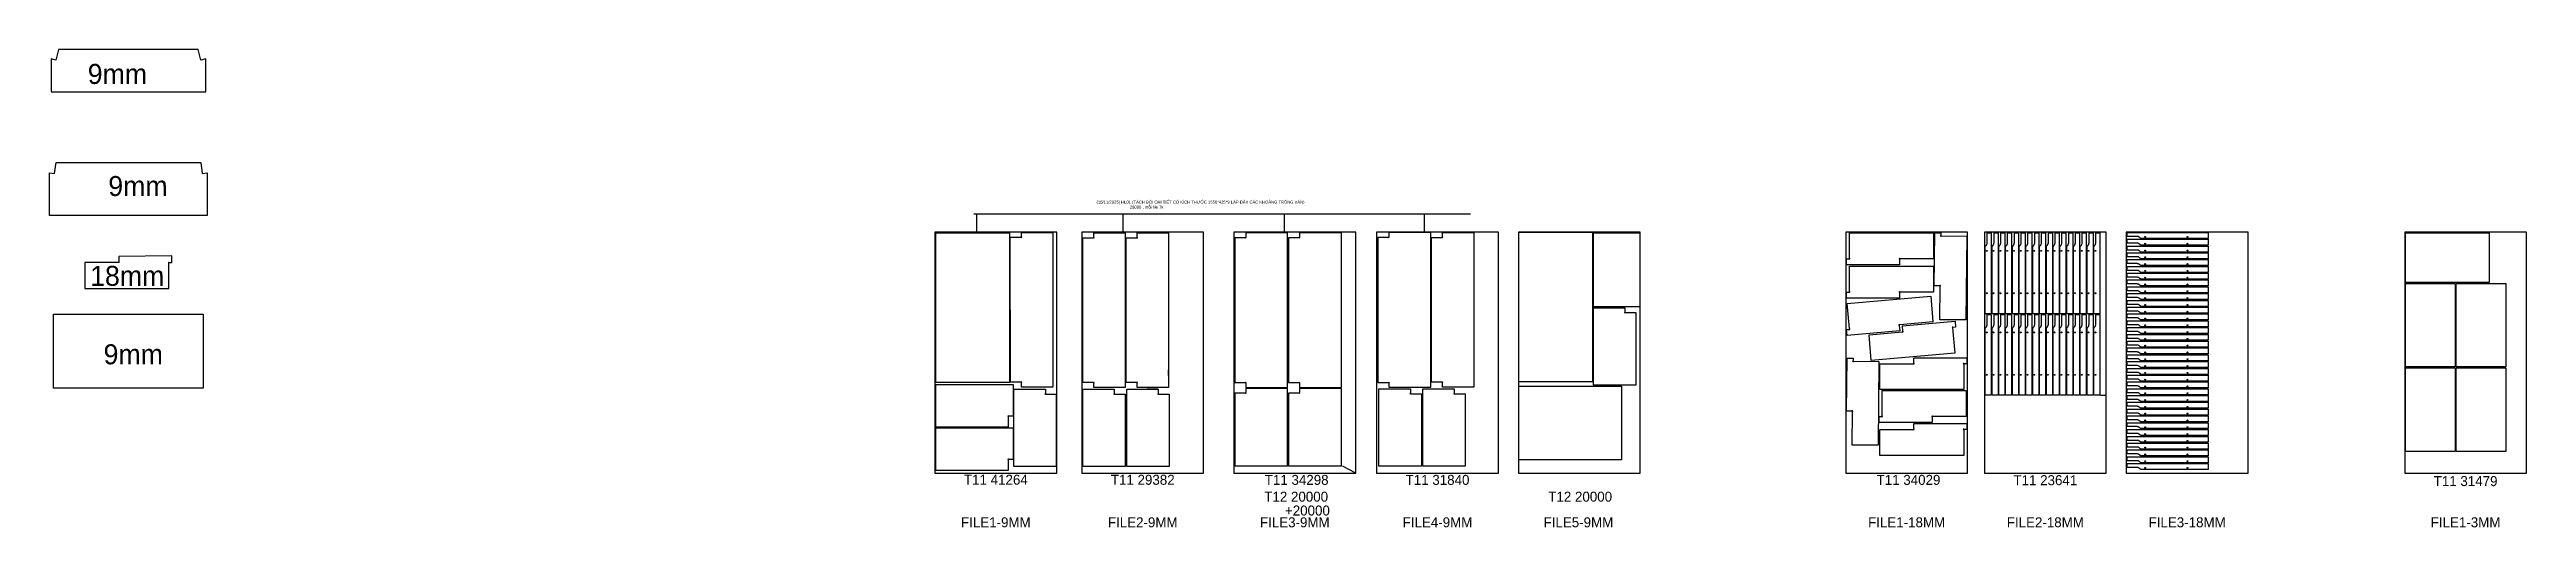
# Model space of a CAD drawing. Header units: millimetres. Extents: x -289 to 24532, y -4598 to 191.
import ezdxf

# ---------------------------------------------------------------- set-up
doc = ezdxf.new("R2010")
doc.units = ezdxf.units.MM
doc.layers.add('APS_GEOMETRY', color=7, linetype='Continuous')
doc.dimstyles.new('ISO-25', dxfattribs={"dimtxt": 30, "dimasz": 2.5, "dimexe": 1.25, "dimexo": 0.625, "dimtad": 1, "dimtxsty": 'Standard', "dimcen": 2.5, "dimadec": 0, "dimazin": 0, "dimtfac": 1, "dimtmove": 0, "dimatfit": 3, "dimfxl": 1, "dimarcsym": 0})

msp = doc.modelspace()

# ---------------------------------------------------------------- linework, layer by layer
at = {"color": 30, "true_color": 0xf8991e}
for p, q in [((8974, -1455), (13949, -1455)), ((9005, -1638), (9005, -1455)), ((12087, -1638), (12087, -1455)), ((13488, -1638), (13488, -1455)), ((10710, -1645), (10820, -1645)), ((10499, -3077), (10499, -3017)), ((10710, -3196), (10820, -3196)), ((10924, -3077), (10924, -3017)), ((20265, -3274), (20313, -3274)), ((12664, -3982), (12798, -4051))]:
    msp.add_line(p, q, dxfattribs=at)
for points in [[(1228, 84), (1201, 191), (-199, 191), (-225, 84), (-274, 96), (-274, -234), (1276, -234), (1276, 96)], [(1242, -1051), (1291, -1044), (1291, -1472), (-289, -1472), (-289, -1044), (-240, -1051), (-224, -942), (1226, -942)], [(9332, -1646), (9332, -3146), (8592, -3146), (8592, -1646)]]:
    msp.add_lwpolyline(points, close=True)
at = {"color": 1}
for points in [[(9765, -3191), (9450, -3191), (9450, -3148), (9453, -3144), (9450, -3138), (9445, -3141), (9340, -3141), (9339, -1691), (9445, -1691), (9450, -1694), (9453, -1688), (9450, -1684), (9450, -1641), (9765, -1641)], [(10491, -3196), (10176, -3196), (10176, -3152), (10180, -3148), (10176, -3142), (10171, -3146), (10066, -3146), (10066, -1695), (10171, -1695), (10176, -1699), (10180, -1693), (10176, -1689), (10176, -1645), (10491, -1646)], [(10924, -3196), (10609, -3196), (10609, -3152), (10613, -3148), (10609, -3142), (10604, -3146), (10499, -3146), (10499, -1695), (10604, -1695), (10609, -1699), (10613, -1693), (10609, -1689), (10609, -1645), (10924, -1646)], [(13985, -3192), (13670, -3192), (13670, -3149), (13674, -3145), (13670, -3139), (13666, -3142), (13560, -3142), (13560, -1692), (13666, -1692), (13670, -1696), (13674, -1689), (13670, -1686), (13670, -1642), (13985, -1642)], [(19109, -2456), (19109, -1781), (19112, -1778), (19115, -1775), (19117, -1773), (19120, -1770), (19122, -1767), (19124, -1763), (19125, -1760), (19126, -1758), (19127, -1754), (19128, -1750), (19129, -1746), (19129, -1646), (19169, -1646), (19169, -2456)], [(19177, -2456), (19177, -1781), (19180, -1778), (19183, -1775), (19185, -1773), (19188, -1770), (19190, -1767), (19192, -1763), (19193, -1760), (19194, -1758), (19195, -1754), (19196, -1750), (19197, -1746), (19197, -1646), (19237, -1646), (19237, -2456)], [(19245, -2456), (19245, -1781), (19248, -1778), (19251, -1775), (19253, -1773), (19256, -1770), (19258, -1767), (19260, -1763), (19261, -1760), (19262, -1758), (19263, -1754), (19264, -1750), (19265, -1746), (19265, -1646), (19305, -1646), (19305, -2456)], [(19313, -2456), (19313, -1781), (19316, -1778), (19319, -1775), (19321, -1773), (19324, -1770), (19326, -1767), (19328, -1763), (19329, -1760), (19330, -1758), (19331, -1754), (19332, -1750), (19333, -1746), (19333, -1646), (19373, -1646), (19373, -2456)], [(19381, -2456), (19381, -1781), (19384, -1778), (19387, -1775), (19389, -1773), (19392, -1770), (19394, -1767), (19396, -1763), (19397, -1760), (19398, -1758), (19399, -1754), (19400, -1750), (19401, -1746), (19401, -1646), (19441, -1646), (19441, -2456)], [(19449, -2456), (19449, -1781), (19452, -1778), (19455, -1775), (19457, -1773), (19460, -1770), (19462, -1767), (19464, -1763), (19465, -1760), (19466, -1758), (19467, -1754), (19468, -1750), (19469, -1746), (19469, -1646), (19509, -1646), (19509, -2456)], [(19517, -2456), (19517, -1781), (19520, -1778), (19523, -1775), (19525, -1773), (19528, -1770), (19530, -1767), (19532, -1763), (19533, -1760), (19534, -1758), (19535, -1754), (19536, -1750), (19537, -1746), (19537, -1646), (19577, -1646), (19577, -2456)], [(19585, -2456), (19585, -1781), (19588, -1778), (19591, -1775), (19593, -1773), (19596, -1770), (19598, -1767), (19600, -1763), (19601, -1760), (19602, -1758), (19603, -1754), (19604, -1750), (19605, -1746), (19605, -1646), (19645, -1646), (19645, -2456)], [(19653, -2456), (19653, -1781), (19656, -1778), (19659, -1775), (19661, -1773), (19664, -1770), (19666, -1767), (19668, -1763), (19669, -1760), (19670, -1758), (19671, -1754), (19672, -1750), (19673, -1746), (19673, -1646), (19713, -1646), (19713, -2456)], [(19721, -2456), (19721, -1781), (19724, -1778), (19727, -1775), (19729, -1773), (19732, -1770), (19734, -1767), (19736, -1763), (19737, -1760), (19738, -1758), (19739, -1754), (19740, -1750), (19741, -1746), (19741, -1646), (19781, -1646), (19781, -2456)], [(19789, -2456), (19789, -1781), (19792, -1778), (19795, -1775), (19797, -1773), (19800, -1770), (19802, -1767), (19804, -1763), (19805, -1760), (19806, -1758), (19807, -1754), (19808, -1750), (19809, -1746), (19809, -1646), (19849, -1646), (19849, -2456)], [(19857, -2456), (19857, -1781), (19860, -1778), (19863, -1775), (19865, -1773), (19868, -1770), (19870, -1767), (19872, -1763), (19873, -1760), (19874, -1758), (19875, -1754), (19876, -1750), (19877, -1746), (19877, -1646), (19917, -1646), (19917, -2456)], [(19925, -2456), (19925, -1781), (19928, -1778), (19931, -1775), (19933, -1773), (19936, -1770), (19938, -1767), (19940, -1763), (19941, -1760), (19942, -1758), (19943, -1754), (19944, -1750), (19945, -1746), (19945, -1646), (19985, -1646), (19985, -2456)], [(19993, -2456), (19993, -1781), (19996, -1778), (19999, -1775), (20001, -1773), (20004, -1770), (20006, -1767), (20008, -1763), (20009, -1760), (20010, -1758), (20011, -1754), (20012, -1750), (20013, -1746), (20013, -1646), (20053, -1646), (20053, -2456)], [(20061, -2456), (20061, -1781), (20064, -1778), (20067, -1775), (20069, -1773), (20072, -1770), (20074, -1767), (20076, -1763), (20077, -1760), (20078, -1758), (20079, -1754), (20080, -1750), (20081, -1746), (20081, -1646), (20121, -1646), (20121, -2456)], [(20129, -2456), (20129, -1781), (20132, -1778), (20135, -1775), (20137, -1773), (20140, -1770), (20142, -1767), (20144, -1763), (20145, -1760), (20146, -1758), (20147, -1754), (20148, -1750), (20149, -1746), (20149, -1646), (20189, -1646), (20189, -2456)], [(20197, -2456), (20197, -1781), (20200, -1778), (20203, -1775), (20205, -1773), (20208, -1770), (20210, -1767), (20212, -1763), (20213, -1760), (20214, -1758), (20215, -1754), (20216, -1750), (20217, -1746), (20217, -1646), (20257, -1646), (20257, -2456)], [(21341, -1702), (20666, -1702), (20664, -1698), (20661, -1695), (20659, -1693), (20656, -1691), (20652, -1688), (20649, -1687), (20646, -1685), (20643, -1684), (20640, -1683), (20636, -1682), (20631, -1682), (20531, -1682), (20531, -1642), (21341, -1642)], [(21341, -1770), (20666, -1770), (20664, -1766), (20661, -1763), (20659, -1761), (20656, -1759), (20652, -1756), (20649, -1755), (20646, -1753), (20643, -1752), (20640, -1751), (20636, -1750), (20631, -1750), (20531, -1750), (20531, -1710), (21341, -1710)], [(21341, -1838), (20666, -1838), (20664, -1835), (20661, -1832), (20659, -1829), (20656, -1827), (20652, -1825), (20649, -1823), (20646, -1821), (20643, -1820), (20640, -1819), (20636, -1818), (20631, -1818), (20531, -1818), (20531, -1778), (21341, -1778)], [(21341, -1906), (20666, -1906), (20664, -1903), (20661, -1900), (20659, -1897), (20656, -1895), (20652, -1893), (20649, -1891), (20646, -1889), (20643, -1888), (20640, -1887), (20636, -1886), (20631, -1886), (20531, -1886), (20531, -1846), (21341, -1846)], [(21341, -1974), (20666, -1974), (20664, -1971), (20661, -1968), (20659, -1965), (20656, -1963), (20652, -1961), (20649, -1959), (20646, -1958), (20643, -1957), (20640, -1955), (20636, -1955), (20631, -1954), (20531, -1954), (20531, -1914), (21341, -1914)], [(21341, -2042), (20666, -2042), (20664, -2039), (20661, -2036), (20659, -2033), (20656, -2031), (20652, -2029), (20649, -2027), (20646, -2026), (20643, -2025), (20640, -2023), (20636, -2023), (20631, -2022), (20531, -2022), (20531, -1982), (21341, -1982)], [(21341, -2110), (20666, -2110), (20664, -2107), (20661, -2104), (20659, -2102), (20656, -2099), (20652, -2097), (20649, -2095), (20646, -2094), (20643, -2093), (20640, -2092), (20636, -2091), (20631, -2090), (20531, -2090), (20531, -2050), (21341, -2050)], [(21341, -2178), (20666, -2178), (20664, -2175), (20661, -2172), (20659, -2170), (20656, -2167), (20652, -2165), (20649, -2163), (20646, -2162), (20643, -2161), (20640, -2160), (20636, -2159), (20631, -2158), (20531, -2158), (20531, -2118), (21341, -2118)], [(21341, -2246), (20666, -2246), (20664, -2243), (20661, -2240), (20659, -2238), (20656, -2236), (20652, -2233), (20649, -2231), (20646, -2230), (20643, -2229), (20640, -2228), (20636, -2227), (20631, -2226), (20531, -2226), (20531, -2186), (21341, -2186)], [(15182, -3171), (15182, -2396), (15497, -2396), (15497, -2439), (15493, -2443), (15497, -2449), (15502, -2445), (15607, -2445), (15607, -3171)], [(19109, -3274), (19109, -2599), (19112, -2596), (19115, -2593), (19117, -2591), (19120, -2588), (19122, -2585), (19124, -2581), (19125, -2578), (19126, -2576), (19127, -2572), (19128, -2568), (19129, -2564), (19129, -2464), (19169, -2464), (19169, -3274)], [(19177, -3274), (19177, -2599), (19180, -2596), (19183, -2593), (19185, -2591), (19188, -2588), (19190, -2585), (19192, -2581), (19193, -2578), (19194, -2576), (19195, -2572), (19196, -2568), (19197, -2564), (19197, -2464), (19237, -2464), (19237, -3274)], [(19245, -3274), (19245, -2599), (19248, -2596), (19251, -2593), (19253, -2591), (19256, -2588), (19258, -2585), (19260, -2581), (19261, -2578), (19262, -2576), (19263, -2572), (19264, -2568), (19265, -2564), (19265, -2464), (19305, -2464), (19305, -3274)], [(19313, -3274), (19313, -2599), (19316, -2596), (19319, -2593), (19321, -2591), (19324, -2588), (19326, -2585), (19328, -2581), (19329, -2578), (19330, -2576), (19331, -2572), (19332, -2568), (19333, -2564), (19333, -2464), (19373, -2464), (19373, -3274)], [(19381, -3274), (19381, -2599), (19384, -2596), (19387, -2593), (19389, -2591), (19392, -2588), (19394, -2585), (19396, -2581), (19397, -2578), (19398, -2576), (19399, -2572), (19400, -2568), (19401, -2564), (19401, -2464), (19441, -2464), (19441, -3274)], [(19449, -3274), (19449, -2599), (19452, -2596), (19455, -2593), (19457, -2591), (19460, -2588), (19462, -2585), (19464, -2581), (19465, -2578), (19466, -2576), (19467, -2572), (19468, -2568), (19469, -2564), (19469, -2464), (19509, -2464), (19509, -3274)], [(19517, -3274), (19517, -2599), (19520, -2596), (19523, -2593), (19525, -2591), (19528, -2588), (19530, -2585), (19532, -2581), (19533, -2578), (19534, -2576), (19535, -2572), (19536, -2568), (19537, -2564), (19537, -2464), (19577, -2464), (19577, -3274)], [(19585, -3274), (19585, -2599), (19588, -2596), (19591, -2593), (19593, -2591), (19596, -2588), (19598, -2585), (19600, -2581), (19601, -2578), (19602, -2576), (19603, -2572), (19604, -2568), (19605, -2564), (19605, -2464), (19645, -2464), (19645, -3274)], [(19653, -3274), (19653, -2599), (19656, -2596), (19659, -2593), (19661, -2591), (19664, -2588), (19666, -2585), (19668, -2581), (19669, -2578), (19670, -2576), (19671, -2572), (19672, -2568), (19673, -2564), (19673, -2464), (19713, -2464), (19713, -3274)], [(19721, -3274), (19721, -2599), (19724, -2596), (19727, -2593), (19729, -2591), (19732, -2588), (19734, -2585), (19736, -2581), (19737, -2578), (19738, -2576), (19739, -2572), (19740, -2568), (19741, -2564), (19741, -2464), (19781, -2464), (19781, -3274)], [(19789, -3274), (19789, -2599), (19792, -2596), (19795, -2593), (19797, -2591), (19800, -2588), (19802, -2585), (19804, -2581), (19805, -2578), (19806, -2576), (19807, -2572), (19808, -2568), (19809, -2564), (19809, -2464), (19849, -2464), (19849, -3274)], [(19857, -3274), (19857, -2599), (19860, -2596), (19863, -2593), (19865, -2591), (19868, -2588), (19870, -2585), (19872, -2581), (19873, -2578), (19874, -2576), (19875, -2572), (19876, -2568), (19877, -2564), (19877, -2464), (19917, -2464), (19917, -3274)], [(19925, -3274), (19925, -2599), (19928, -2596), (19931, -2593), (19933, -2591), (19936, -2588), (19938, -2585), (19940, -2581), (19941, -2578), (19942, -2576), (19943, -2572), (19944, -2568), (19945, -2564), (19945, -2464), (19985, -2464), (19985, -3274)], [(19993, -3274), (19993, -2599), (19996, -2596), (19999, -2593), (20001, -2591), (20004, -2588), (20006, -2585), (20008, -2581), (20009, -2578), (20010, -2576), (20011, -2572), (20012, -2568), (20013, -2564), (20013, -2464), (20053, -2464), (20053, -3274)], [(20061, -3274), (20061, -2599), (20064, -2596), (20067, -2593), (20069, -2591), (20072, -2588), (20074, -2585), (20076, -2581), (20077, -2578), (20078, -2576), (20079, -2572), (20080, -2568), (20081, -2564), (20081, -2464), (20121, -2464), (20121, -3274)], [(20129, -3274), (20129, -2599), (20132, -2596), (20135, -2593), (20137, -2591), (20140, -2588), (20142, -2585), (20144, -2581), (20145, -2578), (20146, -2576), (20147, -2572), (20148, -2568), (20149, -2564), (20149, -2464), (20189, -2464), (20189, -3274)], [(20197, -3274), (20197, -2599), (20200, -2596), (20203, -2593), (20205, -2591), (20208, -2588), (20210, -2585), (20212, -2581), (20213, -2578), (20214, -2576), (20215, -2572), (20216, -2568), (20217, -2564), (20217, -2464), (20257, -2464), (20257, -3274)], [(21341, -2315), (20666, -2315), (20664, -2311), (20661, -2308), (20659, -2306), (20656, -2304), (20652, -2301), (20649, -2300), (20646, -2298), (20643, -2297), (20640, -2296), (20636, -2295), (20631, -2295), (20531, -2295), (20531, -2255), (21341, -2255)], [(21341, -2383), (20666, -2383), (20664, -2379), (20661, -2376), (20659, -2374), (20656, -2372), (20652, -2369), (20649, -2368), (20646, -2366), (20643, -2365), (20640, -2364), (20636, -2363), (20631, -2363), (20531, -2363), (20531, -2323), (21341, -2323)], [(21341, -2451), (20666, -2451), (20664, -2447), (20661, -2444), (20659, -2442), (20656, -2440), (20652, -2437), (20649, -2436), (20646, -2434), (20643, -2433), (20640, -2432), (20636, -2431), (20631, -2431), (20531, -2431), (20531, -2391), (21341, -2391)], [(21341, -2519), (20666, -2519), (20664, -2516), (20661, -2513), (20659, -2510), (20656, -2508), (20652, -2506), (20649, -2504), (20646, -2502), (20643, -2501), (20640, -2500), (20636, -2499), (20631, -2499), (20531, -2499), (20531, -2459), (21341, -2459)], [(21341, -2587), (20666, -2587), (20664, -2584), (20661, -2581), (20659, -2578), (20656, -2576), (20652, -2574), (20649, -2572), (20646, -2570), (20643, -2569), (20640, -2568), (20636, -2567), (20631, -2567), (20531, -2567), (20531, -2527), (21341, -2527)], [(21341, -2655), (20666, -2655), (20664, -2652), (20661, -2649), (20659, -2646), (20656, -2644), (20652, -2642), (20649, -2640), (20646, -2639), (20643, -2638), (20640, -2636), (20636, -2636), (20631, -2635), (20531, -2635), (20531, -2595), (21341, -2595)], [(21341, -2723), (20666, -2723), (20664, -2720), (20661, -2717), (20659, -2714), (20656, -2712), (20652, -2710), (20649, -2708), (20646, -2707), (20643, -2706), (20640, -2704), (20636, -2704), (20631, -2703), (20531, -2703), (20531, -2663), (21341, -2663)], [(21341, -2791), (20666, -2791), (20664, -2788), (20661, -2785), (20659, -2783), (20656, -2780), (20652, -2778), (20649, -2776), (20646, -2775), (20643, -2774), (20640, -2773), (20636, -2772), (20631, -2771), (20531, -2771), (20531, -2731), (21341, -2731)], [(21341, -2859), (20666, -2859), (20664, -2856), (20661, -2853), (20659, -2851), (20656, -2848), (20652, -2846), (20649, -2844), (20646, -2843), (20643, -2842), (20640, -2841), (20636, -2840), (20631, -2839), (20531, -2839), (20531, -2799), (21341, -2799)], [(21341, -2927), (20666, -2927), (20664, -2924), (20661, -2921), (20659, -2919), (20656, -2917), (20652, -2914), (20649, -2912), (20646, -2911), (20643, -2910), (20640, -2909), (20636, -2908), (20631, -2907), (20531, -2907), (20531, -2867), (21341, -2867)], [(21341, -2996), (20666, -2996), (20664, -2992), (20661, -2989), (20659, -2987), (20656, -2985), (20652, -2982), (20649, -2981), (20646, -2979), (20643, -2978), (20640, -2977), (20636, -2976), (20631, -2976), (20531, -2976), (20531, -2936), (21341, -2936)], [(8592, -3167), (9367, -3167), (9367, -3482), (9323, -3482), (9320, -3479), (9313, -3483), (9317, -3487), (9317, -3592), (8592, -3593)], [(9375, -3987), (9375, -3212), (9690, -3212), (9690, -3255), (9686, -3259), (9690, -3265), (9694, -3261), (9800, -3261), (9800, -3987)], [(10064, -3987), (10064, -3212), (10379, -3212), (10379, -3255), (10375, -3259), (10379, -3265), (10384, -3261), (10489, -3261), (10489, -3987)], [(10505, -3987), (10505, -3212), (10820, -3212), (10820, -3255), (10816, -3259), (10820, -3265), (10825, -3261), (10930, -3261), (10930, -3987)], [(13033, -3985), (13033, -3210), (13348, -3210), (13348, -3253), (13344, -3257), (13348, -3263), (13352, -3260), (13458, -3260), (13458, -3985)], [(13472, -3985), (13472, -3210), (13787, -3210), (13787, -3253), (13783, -3257), (13787, -3263), (13792, -3260), (13897, -3260), (13897, -3985)], [(21341, -3064), (20666, -3064), (20664, -3060), (20661, -3057), (20659, -3055), (20656, -3053), (20652, -3050), (20649, -3049), (20646, -3047), (20643, -3046), (20640, -3045), (20636, -3044), (20631, -3044), (20531, -3044), (20531, -3004), (21341, -3004)], [(21341, -3132), (20666, -3132), (20664, -3128), (20661, -3125), (20659, -3123), (20656, -3121), (20652, -3118), (20649, -3117), (20646, -3115), (20643, -3114), (20640, -3113), (20636, -3112), (20631, -3112), (20531, -3112), (20531, -3072), (21341, -3072)], [(21341, -3200), (20666, -3200), (20664, -3197), (20661, -3194), (20659, -3191), (20656, -3189), (20652, -3187), (20649, -3185), (20646, -3183), (20643, -3182), (20640, -3181), (20636, -3180), (20631, -3180), (20531, -3180), (20531, -3140), (21341, -3140)], [(21341, -3268), (20666, -3268), (20664, -3265), (20661, -3262), (20659, -3259), (20656, -3257), (20652, -3255), (20649, -3253), (20646, -3251), (20643, -3250), (20640, -3249), (20636, -3248), (20631, -3248), (20531, -3248), (20531, -3208), (21341, -3208)], [(21341, -3336), (20666, -3336), (20664, -3333), (20661, -3330), (20659, -3327), (20656, -3325), (20652, -3323), (20649, -3321), (20646, -3320), (20643, -3319), (20640, -3317), (20636, -3317), (20631, -3316), (20531, -3316), (20531, -3276), (21341, -3276)], [(21341, -3404), (20666, -3404), (20664, -3401), (20661, -3398), (20659, -3395), (20656, -3393), (20652, -3391), (20649, -3389), (20646, -3388), (20643, -3387), (20640, -3385), (20636, -3385), (20631, -3384), (20531, -3384), (20531, -3344), (21341, -3344)], [(21341, -3472), (20666, -3472), (20664, -3469), (20661, -3466), (20659, -3464), (20656, -3461), (20652, -3459), (20649, -3457), (20646, -3456), (20643, -3455), (20640, -3454), (20636, -3453), (20631, -3452), (20531, -3452), (20531, -3412), (21341, -3412)], [(8592, -3601), (9367, -3601), (9367, -3916), (9323, -3916), (9320, -3912), (9313, -3916), (9317, -3920), (9317, -4026), (8592, -4026)], [(21341, -3540), (20666, -3540), (20664, -3537), (20661, -3534), (20659, -3532), (20656, -3529), (20652, -3527), (20649, -3525), (20646, -3524), (20643, -3523), (20640, -3522), (20636, -3521), (20631, -3520), (20531, -3520), (20531, -3480), (21341, -3480)], [(21341, -3608), (20666, -3608), (20664, -3605), (20661, -3602), (20659, -3600), (20656, -3598), (20652, -3595), (20649, -3593), (20646, -3592), (20643, -3591), (20640, -3590), (20636, -3589), (20631, -3588), (20531, -3588), (20531, -3548), (21341, -3548)], [(21341, -3677), (20666, -3677), (20664, -3673), (20661, -3670), (20659, -3668), (20656, -3666), (20652, -3663), (20649, -3662), (20646, -3660), (20643, -3659), (20640, -3658), (20636, -3657), (20631, -3657), (20531, -3657), (20531, -3617), (21341, -3617)], [(21341, -3745), (20666, -3745), (20664, -3741), (20661, -3738), (20659, -3736), (20656, -3734), (20652, -3731), (20649, -3730), (20646, -3728), (20643, -3727), (20640, -3726), (20636, -3725), (20631, -3725), (20531, -3725), (20531, -3685), (21341, -3685)], [(21341, -3813), (20666, -3813), (20664, -3809), (20661, -3806), (20659, -3804), (20656, -3802), (20652, -3799), (20649, -3798), (20646, -3796), (20643, -3795), (20640, -3794), (20636, -3793), (20631, -3793), (20531, -3793), (20531, -3753), (21341, -3753)], [(21341, -3881), (20666, -3881), (20664, -3878), (20661, -3875), (20659, -3872), (20656, -3870), (20652, -3868), (20649, -3866), (20646, -3864), (20643, -3863), (20640, -3862), (20636, -3861), (20631, -3861), (20531, -3861), (20531, -3821), (21341, -3821)], [(21341, -3949), (20666, -3949), (20664, -3946), (20661, -3943), (20659, -3940), (20656, -3938), (20652, -3936), (20649, -3934), (20646, -3932), (20643, -3931), (20640, -3930), (20636, -3929), (20631, -3929), (20531, -3929), (20531, -3889), (21341, -3889)], [(21341, -4017), (20666, -4017), (20664, -4014), (20661, -4011), (20659, -4008), (20656, -4006), (20652, -4004), (20649, -4002), (20646, -4001), (20643, -4000), (20640, -3998), (20636, -3998), (20631, -3997), (20531, -3997), (20531, -3957), (21341, -3957)]]:
    msp.add_lwpolyline(points, close=True, dxfattribs=at)
at = {"color": 2}
for points in [[(11698, -1646), (11698, -1688), (11702, -1692), (11697, -1698), (11694, -1695), (11588, -1695), (11588, -3146), (11694, -3146), (11697, -3143), (11702, -3149), (11698, -3153), (11698, -3196), (12118, -3196), (12118, -1646)], [(12237, -1646), (12237, -1688), (12240, -1692), (12235, -1698), (12232, -1695), (12127, -1695), (12127, -3146), (12232, -3146), (12235, -3143), (12240, -3149), (12237, -3153), (12237, -3196), (12657, -3196), (12657, -1646)], [(13132, -1643), (13132, -1685), (13136, -1690), (13130, -1696), (13128, -1693), (13022, -1693), (13022, -3144), (13128, -3144), (13130, -3141), (13136, -3147), (13132, -3151), (13132, -3193), (13552, -3193), (13552, -1643)], [(936, -1878), (406, -1883), (406, -1937), (406, -1937), (406, -1938), (407, -1938), (407, -1938), (407, -1938), (407, -1938), (407, -1939), (407, -1939), (407, -1939), (407, -1939), (408, -1940), (408, -1940), (408, -1940), (408, -1940), (408, -1941), (408, -1941), (407, -1941), (407, -1942), (407, -1942), (407, -1942), (407, -1943), (407, -1943), (406, -1943), (406, -1943), (406, -1944), (406, -1944), (405, -1944), (405, -1944), (405, -1944), (404, -1944), (404, -1944), (403, -1944), (403, -1944), (402, -1944), (402, -1944), (402, -1944), (401, -1944), (401, -1944), (401, -1943), (401, -1943), (401, -1943), (400, -1943), (400, -1943), (66, -1943), (66, -2203), (906, -2203), (906, -1948), (906, -1948), (906, -1948), (906, -1948), (906, -1948), (905, -1947), (905, -1947), (905, -1947), (905, -1947), (905, -1947), (905, -1946), (905, -1946), (905, -1946), (905, -1946), (905, -1945), (905, -1945), (905, -1945), (905, -1945), (905, -1944), (905, -1944), (905, -1944), (905, -1943), (905, -1943), (905, -1943), (905, -1942), (906, -1942), (906, -1942), (906, -1942), (906, -1942), (907, -1941), (907, -1941), (907, -1941), (908, -1941), (908, -1941), (909, -1941), (909, -1941), (910, -1941), (910, -1941), (910, -1941), (911, -1942), (911, -1942), (911, -1942), (911, -1942), (912, -1942), (912, -1943), (912, -1943), (936, -1943)], [(1251, -2461), (1251, -3201), (-249, -3201), (-249, -2461)], [(12118, -3979), (12118, -3204), (11698, -3204), (11698, -3246), (11702, -3250), (11697, -3256), (11694, -3253), (11588, -3253), (11588, -3979)], [(12657, -3979), (12657, -3204), (12237, -3204), (12237, -3246), (12240, -3250), (12235, -3256), (12232, -3253), (12127, -3253), (12127, -3979)]]:
    msp.add_lwpolyline(points, close=True, dxfattribs=at)
for points in [[(14434, -2390), (14434, -1640), (15174, -1640), (15174, -3140), (14434, -3140), (14434, -2392)], [(15652, -2386), (15182, -2386), (15182, -1646), (15652, -1646)], [(14434, -3921), (14434, -3181), (15464, -3181), (15464, -3921), (14434, -3921)]]:
    msp.add_lwpolyline(points)
at = {"color": 3}
for points in [[(17752, -1901), (17750, -1900), (17749, -1900), (17749, -1646), (18589, -1646), (18589, -1906), (18255, -1906), (18251, -1902), (18245, -1904), (18246, -1910), (18248, -1911), (18249, -1911), (18249, -1966), (17719, -1966), (17719, -1906), (17742, -1906), (17746, -1909), (17752, -1907)], [(18667, -1679), (18668, -1677), (18668, -1676), (18923, -1679), (18915, -2519), (18655, -2516), (18658, -2182), (18661, -2178), (18660, -2173), (18654, -2173), (18652, -2175), (18652, -2176), (18598, -2176), (18603, -1646), (18663, -1646), (18663, -1670), (18659, -1674), (18661, -1679)], [(17752, -2235), (17750, -2233), (17749, -2233), (17749, -1979), (18589, -1979), (18589, -2239), (18255, -2239), (18251, -2235), (18245, -2237), (18246, -2243), (18248, -2244), (18249, -2244), (18249, -2299), (17719, -2299), (17719, -2239), (17742, -2239), (17746, -2242), (17752, -2240)], [(17751, -2608), (17749, -2606), (17748, -2606), (17726, -2353), (18563, -2280), (18585, -2539), (18253, -2568), (18249, -2565), (18243, -2567), (18244, -2573), (18246, -2574), (18247, -2574), (18252, -2628), (17724, -2674), (17719, -2615), (17742, -2613), (17747, -2616), (17752, -2613)], [(18779, -2598), (18781, -2599), (18782, -2599), (18804, -2852), (17967, -2926), (17944, -2667), (18277, -2638), (18281, -2641), (18287, -2638), (18286, -2633), (18284, -2631), (18283, -2631), (18278, -2577), (18806, -2531), (18811, -2591), (18788, -2593), (18783, -2590), (18778, -2592)], [(17788, -2935), (17789, -2933), (17789, -2932), (18043, -2935), (18036, -3775), (17776, -3772), (17779, -3439), (17782, -3435), (17780, -3429), (17775, -3429), (17773, -3431), (17773, -3432), (17719, -3432), (17724, -2902), (17784, -2902), (17784, -2926), (17780, -2930), (17782, -2936)], [(18890, -2961), (18892, -2963), (18893, -2963), (18893, -3217), (18053, -3217), (18053, -2957), (18386, -2957), (18390, -2960), (18396, -2958), (18396, -2953), (18394, -2951), (18393, -2951), (18393, -2897), (18923, -2897), (18923, -2957), (18899, -2957), (18895, -2954), (18889, -2955)], [(18080, -3481), (18078, -3480), (18077, -3480), (18077, -3225), (18917, -3225), (18917, -3485), (18583, -3485), (18579, -3482), (18573, -3484), (18574, -3490), (18576, -3491), (18577, -3491), (18577, -3545), (18047, -3545), (18047, -3485), (18070, -3485), (18074, -3489), (18080, -3487)], [(18890, -3620), (18892, -3621), (18893, -3621), (18893, -3876), (18053, -3876), (18053, -3616), (18386, -3616), (18390, -3619), (18396, -3617), (18396, -3612), (18394, -3610), (18393, -3610), (18393, -3556), (18923, -3556), (18923, -3616), (18899, -3616), (18895, -3612), (18889, -3614)]]:
    msp.add_lwpolyline(points, close=True, dxfattribs=at)
at = {"color": 30, "true_color": 0xf8991e}
for points in [[(24158, -1646), (24158, -2143), (23320, -2143), (23320, -1646)], [(23817, -2990), (23320, -2990), (23320, -2152), (23817, -2152)], [(24324, -2990), (23827, -2990), (23827, -2152), (24324, -2152)], [(23817, -3838), (23320, -3838), (23320, -3000), (23817, -3000)], [(24324, -3838), (23827, -3838), (23827, -3000), (24324, -3000)]]:
    msp.add_lwpolyline(points, close=True, dxfattribs=at)
at = {"color": 1}
for centre in [(20711, -1687), (21136, -1687), (19124, -1826), (19192, -1826), (19260, -1826), (19328, -1826), (19396, -1826), (19464, -1826), (19532, -1826), (19600, -1826), (19668, -1826), (19736, -1826), (19804, -1826), (19872, -1826), (19940, -1826), (20008, -1826), (20076, -1826), (20144, -1826), (20212, -1826), (20711, -1755), (20711, -1823), (20711, -1891), (20711, -1959), (21136, -1755), (21136, -1823), (21136, -1891), (21136, -1959), (20711, -2027), (20711, -2095), (20711, -2163), (20711, -2231), (21136, -2027), (21136, -2095), (21136, -2163), (21136, -2231), (19124, -2251), (19192, -2251), (19260, -2251), (19328, -2251), (19396, -2251), (19464, -2251), (19532, -2251), (19600, -2251), (19668, -2251), (19736, -2251), (19804, -2251), (19872, -2251), (19940, -2251), (20008, -2251), (20076, -2251), (20144, -2251), (20212, -2251), (20711, -2300), (20711, -2368), (20711, -2436), (21136, -2300), (21136, -2368), (21136, -2436), (19124, -2644), (19192, -2644), (19260, -2644), (19328, -2644), (19396, -2644), (19464, -2644), (19532, -2644), (19600, -2644), (19668, -2644), (19736, -2644), (19804, -2644), (19872, -2644), (19940, -2644), (20008, -2644), (20076, -2644), (20144, -2644), (20212, -2644), (20711, -2504), (20711, -2572), (20711, -2640), (20711, -2708), (21136, -2504), (21136, -2572), (21136, -2640), (21136, -2708), (20711, -2776), (20711, -2844), (20711, -2912), (20711, -2981), (21136, -2776), (21136, -2844), (21136, -2912), (21136, -2981), (19124, -3069), (19192, -3069), (19260, -3069), (19328, -3069), (19396, -3069), (19464, -3069), (19532, -3069), (19600, -3069), (19668, -3069), (19736, -3069), (19804, -3069), (19872, -3069), (19940, -3069), (20008, -3069), (20076, -3069), (20144, -3069), (20212, -3069), (20711, -3049), (20711, -3117), (20711, -3185), (21136, -3049), (21136, -3117), (21136, -3185), (20711, -3253), (20711, -3321), (20711, -3389), (20711, -3457), (21136, -3253), (21136, -3321), (21136, -3389), (21136, -3457), (20711, -3525), (20711, -3593), (20711, -3662), (21136, -3525), (21136, -3593), (21136, -3662), (20711, -3730), (20711, -3798), (20711, -3866), (20711, -3934), (21136, -3730), (21136, -3798), (21136, -3866), (21136, -3934), (20711, -4002), (21136, -4002)]:
    msp.add_circle(centre, 4.5, dxfattribs=at)
at = {"color": 30, "true_color": 0xf8991e}
for points in [[(10819, -1648), (10819, -1648), (10819, -1645)], [(10502, -3017), (10502, -3018), (10499, -3018)], [(10819, -3193), (10819, -3193), (10819, -3196)], [(10922, -3017), (10922, -3018), (10924, -3018)]]:
    msp.add_solid(points, dxfattribs=at)
at = {"layer": 'APS_GEOMETRY'}
for points in [[(9804, -1638), (8584, -1638), (8584, -4053), (9804, -4053)], [(11276, -1638), (10056, -1638), (10056, -4053), (11276, -4053)], [(12800, -1638), (11580, -1638), (11580, -4053), (12800, -4053)], [(14230, -1638), (13010, -1638), (13010, -4053), (14230, -4053)], [(15652, -1638), (14432, -1638), (14432, -4053), (15652, -4053)], [(18931, -1638), (17711, -1638), (17711, -4053), (18931, -4053)], [(20321, -1638), (19101, -1638), (19101, -4053), (20321, -4053)], [(21742, -1638), (20522, -1638), (20522, -4053), (21742, -4053)], [(24532, -1638), (23312, -1638), (23312, -4053), (24532, -4053)]]:
    msp.add_lwpolyline(points, close=True, dxfattribs=at)

# ---------------------------------------------------------------- texts
for s, p in [('9mm', (94, -154)), ('9mm', (300, -1277)), ('18mm', (118, -2177)), ('9mm', (253, -2963))]:
    msp.add_text(s, height=200).set_placement(p)
at = {"color": 30, "true_color": 0xf8991e}
for s, insert, char_height, width, attachment_point in [('(15/11/2025) HL01 (TÁCH {\\fArial|b0|i0|c0|p34;Đ}ÔI CHI TI{\\fArial|b0|i0|c0|p34;Ế}T CÓ KÍCH TH{\\fArial|b0|i0|c0|p34;ƯỚ}C 1550*425*9 L{\\fArial|b0|i0|c0|p34;Ấ}P {\\fArial|b0|i0|c0|p34;ĐẦ}Y CÁC KHO{\\fArial|b0|i0|c0|p34;Ả}NG TR{\\fArial|b0|i0|c0|p34;Ố}NG VÁN){\\Ftxt|c163;\\P                             28000 , m\\fArial|b0|i0|c163|p34;ỗ\\Ftxt|c163;i file 7k}', (10203, -1323), 30, 2721.45, 1), ('{\\Ftxt|c163;T11 }29382', (10666, -4121), 100, 985.61, 5), ('{\\Ftxt|c163; T11 }34298', (12190, -4122), 100, 1068.84, 5), ('{\\Ftxt|c163;T11 }31840', (13620, -4122), 100, 929.32, 5), ('{\\Ftxt|c163; T11 }34029', (18321, -4122), 100, 1048.75, 5), ('{\\Ftxt|c163;T11 }23641', (19711, -4125), 100, 1067.64, 5), ('{\\Ftxt|c163;T11 }31479', (23922, -4134), 100, 909.93, 5), ('{\\Ftxt|c163; T12 20000}', (12185, -4290), 100, 1068.84, 5), ('{\\Ftxt|c163;  }+{\\Ftxt|c163;20000}', (12279, -4429), 100, 1068.84, 5), ('{\\Ftxt|c163; T12 20000}', (15031, -4290), 100, 1068.84, 5)]:
    msp.add_mtext(s, dxfattribs=dict(at, insert=insert, char_height=char_height, width=width, attachment_point=attachment_point))
at = {"color": 2, "char_height": 100, "attachment_point": 5}
for s, insert in [('{\\Ftxt|c163;T11 41264}', (9194, -4120)), ('{\\Ftxt|c163;FILE1-9MM}', (9194, -4547)), ('{\\Ftxt|c163;FILE2-9MM}', (10666, -4547)), ('{\\Ftxt|c163;FILE3-9MM}', (12190, -4547)), ('{\\Ftxt|c163;FILE4-9MM}', (13620, -4547)), ('{\\Ftxt|c163;FILE5-9MM}', (15032, -4547)), ('{\\Ftxt|c163;FILE1-18MM}', (18321, -4547)), ('{\\Ftxt|c163;FILE2-18MM}', (19711, -4547)), ('{\\Ftxt|c163;FILE}3{\\Ftxt|c163;-18MM}', (21132, -4547)), ('{\\Ftxt|c163;FILE1-3MM}', (23922, -4547))]:
    msp.add_mtext_dynamic_manual_height_columns(s, width=1256.22, gutter_width=12.5, heights=[0], dxfattribs=dict(at, insert=insert))

# ---------------------------------------------------------------- leaders
at = {"color": 30, "true_color": 0xf8991e}
msp.add_leader([(10469, -1638), (10469, -1455)], dimstyle='ISO-25', override={"dimgap": 0.625, "dimtad": 0}, dxfattribs=at)

doc.saveas('drawing.dxf')
